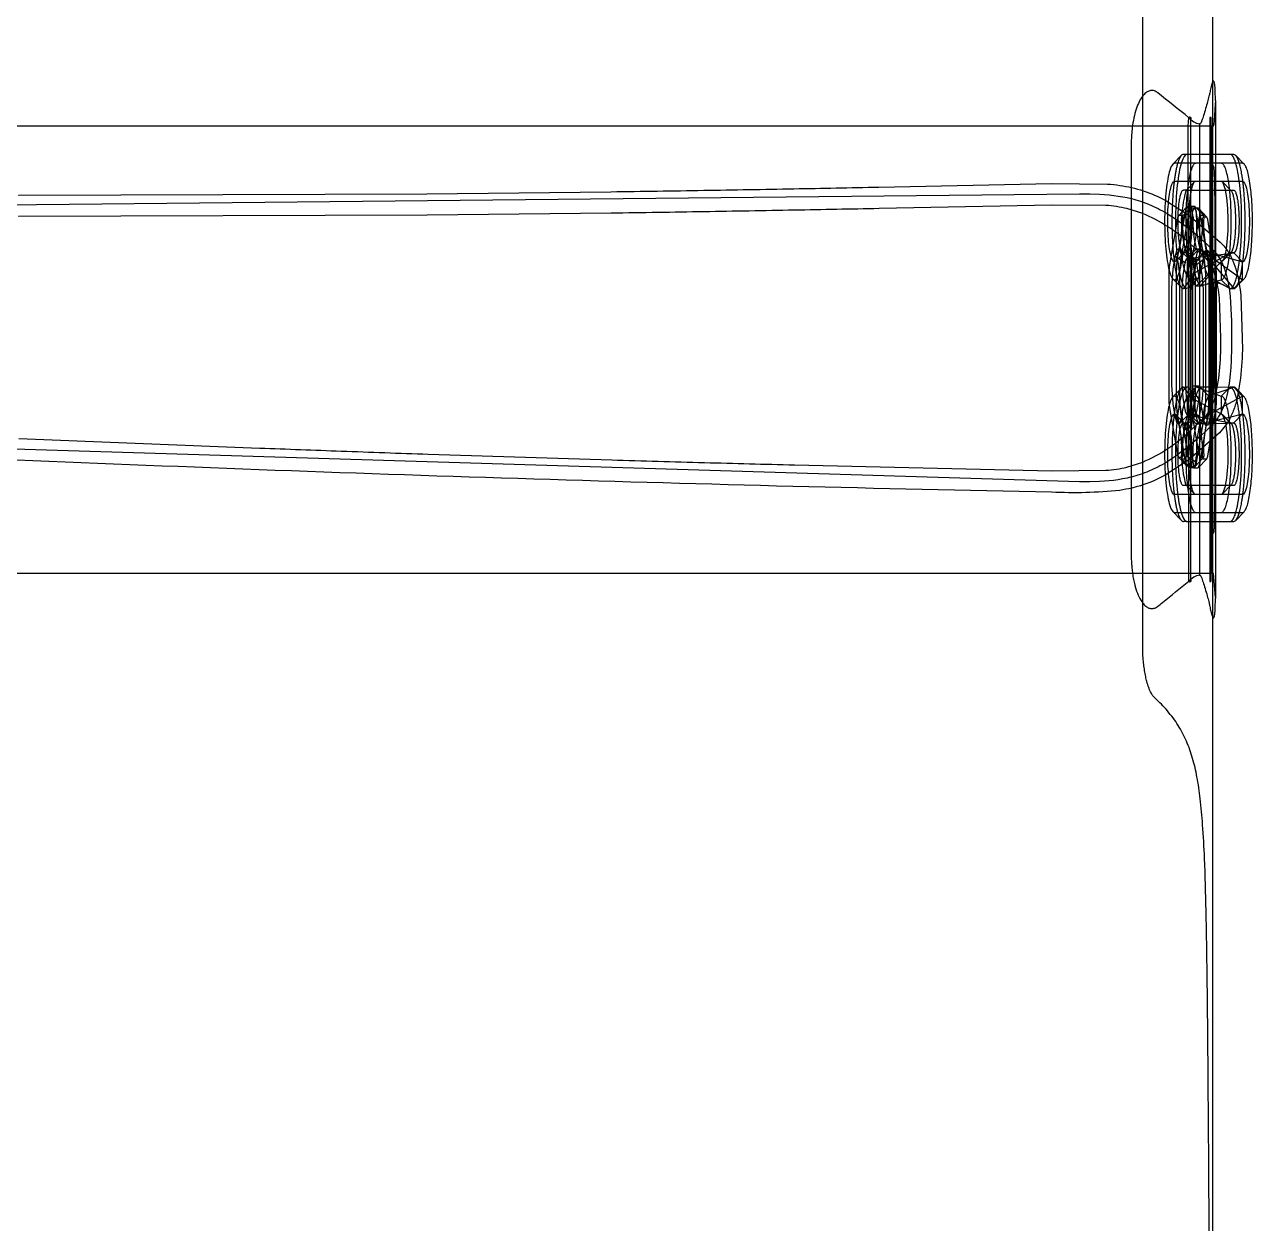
# Model space of a CAD drawing. Header units: millimetres. Extents: x 0 to 1863, y -681 to 0.
# Drawn here: x 1794.3 to 1862.9, y -133.9 to -66.9 of the extents above; entities that cross this region are included whole.
import ezdxf

# ---------------------------------------------------------------- set-up
doc = ezdxf.new("R2010")
doc.units = ezdxf.units.MM
doc.header["$MEASUREMENT"] = 0
doc.layers.add('Make2D$hidden$lines', color=7, linetype='Continuous', true_color=0xffffff)
doc.layers.add('Make2D$visible$lines', color=178, linetype='Continuous', true_color=0x000000)

msp = doc.modelspace()

# ---------------------------------------------------------------- linework, layer by layer
at = {"layer": 'Make2D$hidden$lines'}
for p, q in [((1860.684, -70.14), (1860.684, -76.174)), ((1856.209, -72.573), (1860.603, -72.573)), ((1859.315, -72.573), (1859.36, -72.132)), ((1859.36, -98.013), (1859.315, -72.573)), ((1859.457, -72.21), (1859.457, -97.935)), ((1860.603, -72.573), (1860.603, -97.573)), ((1858.558, -74.674), (1858.472, -74.713)), ((1859.741, -74.674), (1858.558, -74.674)), ((1859.958, -74.174), (1859.958, -76.174)), ((1860.84, -74.174), (1860.84, -76.174)), ((1861.971, -74.23), (1861.86, -74.174)), ((1856.139, -76.027), (1856.139, -77.263)), ((1858.558, -75.674), (1859.741, -75.674)), ((1859.197, -76.2), (1859.669, -75.713)), ((1861.17, -75.674), (1861.237, -75.707)), ((1861.237, -75.707), (1861.706, -76.191)), ((1861.242, -75.713), (1861.412, -76.174)), ((1858.042, -76.735), (1859.361, -77.574)), ((1859.248, -76.174), (1859.051, -76.174)), ((1859.248, -76.174), (1859.499, -76.174)), ((1859.156, -77.385), (1858.691, -80.105)), ((1858.769, -77.599), (1859.244, -77.11)), ((1859.353, -77.385), (1858.889, -80.105)), ((1858.948, -77.674), (1859.375, -77.234)), ((1859.474, -77.092), (1859.277, -77.092)), ((1859.694, -77.092), (1859.474, -77.092)), ((1859.59, -77.689), (1859.501, -77.092)), ((1859.71, -77.1), (1860.187, -77.591)), ((1859.783, -77.465), (1859.713, -77.103)), ((1860.247, -80.187), (1859.783, -77.466)), ((1859.98, -77.466), (1859.892, -77.192)), ((1859.958, -77.26), (1859.958, -91.587)), ((1860.444, -80.187), (1859.98, -77.466)), ((1858.724, -77.738), (1858.259, -80.459)), ((1858.769, -77.599), (1858.724, -77.738)), ((1859.004, -77.592), (1858.784, -77.592)), ((1858.948, -77.675), (1858.941, -77.728)), ((1859.169, -77.674), (1858.95, -77.674)), ((1859.012, -77.646), (1859.004, -77.592)), ((1859.23, -77.82), (1859.169, -77.674)), ((1859.694, -80.541), (1859.23, -77.82)), ((1859.906, -77.738), (1859.442, -80.459)), ((1859.545, -77.713), (1859.546, -77.771)), ((1859.966, -77.592), (1859.906, -77.738)), ((1860.186, -77.592), (1859.966, -77.592)), ((1860.122, -78.179), (1859.985, -79.661)), ((1860.195, -77.646), (1860.186, -77.592)), ((1860.877, -80.541), (1860.535, -78.538)), ((1860.566, -78.566), (1860.566, -90.205)), ((1860.684, -78.673), (1860.684, -90.095)), ((1860.823, -89.962), (1860.823, -78.802)), ((1860.84, -78.817), (1860.84, -89.946)), ((1858.824, -79.463), (1859.297, -79.95)), ((1858.829, -79.468), (1858.975, -79.962)), ((1859.217, -79.545), (1859.694, -80.036)), ((1859.441, -79.956), (1859.919, -79.463)), ((1859.77, -79.451), (1859.968, -79.451)), ((1859.77, -79.451), (1861.762, -80.008)), ((1859.834, -80.037), (1860.306, -79.55)), ((1859.968, -79.451), (1862.086, -80.981)), ((1858.48, -80.58), (1858.599, -79.88)), ((1859.152, -80.234), (1858.599, -79.88)), ((1859.1, -79.65), (1858.625, -80.139)), ((1858.691, -80.105), (1858.641, -80.812)), ((1858.889, -80.105), (1858.839, -80.812)), ((1859.033, -80.934), (1859.152, -80.234)), ((1859.24, -79.674), (1859.051, -79.674)), ((1859.672, -80.138), (1859.197, -79.648)), ((1859.23, -80.934), (1859.35, -80.234)), ((1859.273, -79.941), (1859.468, -79.941)), ((1859.278, -81.018), (1861.61, -79.704)), ((1859.278, -79.984), (1860.456, -79.842)), ((1859.278, -81.018), (1859.278, -79.984)), ((1859.35, -80.234), (1859.441, -79.955)), ((1859.354, -79.962), (1859.473, -80.662)), ((1859.442, -79.954), (1859.483, -79.943)), ((1859.662, -80.58), (1859.782, -79.88)), ((1859.666, -80.023), (1859.856, -80.023)), ((1859.733, -80.37), (1859.834, -80.037)), ((1859.77, -81.528), (1861.17, -80.174)), ((1859.788, -80.328), (1860.161, -80.044)), ((1860.297, -80.894), (1860.247, -80.187)), ((1860.494, -80.894), (1860.444, -80.187)), ((1860.46, -79.984), (1861.86, -81.674)), ((1860.46, -79.984), (1860.46, -81.018)), ((1860.519, -79.835), (1861.603, -79.704)), ((1860.536, -79.962), (1860.608, -80.383)), ((1861.663, -79.674), (1861.17, -80.174)), ((1861.237, -80.14), (1861.17, -80.174)), ((1861.17, -80.174), (1861.17, -81.173)), ((1861.705, -79.658), (1861.237, -80.14)), ((1858.234, -80.812), (1858.234, -87.871)), ((1858.405, -81.641), (1858.48, -80.58)), ((1858.641, -80.812), (1858.641, -87.871)), ((1858.839, -80.812), (1858.839, -87.871)), ((1859.417, -80.812), (1859.417, -87.871)), ((1859.473, -80.662), (1859.543, -81.426)), ((1859.587, -81.641), (1859.662, -80.58)), ((1859.719, -87.953), (1859.719, -80.894)), ((1859.733, -80.37), (1859.788, -80.328)), ((1859.786, -80.316), (1859.906, -81.016)), ((1859.983, -80.316), (1860.041, -80.655)), ((1860.297, -87.953), (1860.297, -80.894)), ((1860.494, -87.953), (1860.494, -80.894)), ((1860.902, -81.186), (1860.902, -80.894)), ((1858.983, -81.641), (1859.033, -80.934)), ((1859.18, -81.641), (1859.23, -80.934)), ((1859.77, -81.528), (1859.278, -81.018)), ((1859.968, -81.528), (1859.77, -81.528)), ((1859.906, -81.016), (1859.907, -81.024)), ((1860.46, -81.018), (1859.968, -81.528)), ((1859.968, -81.528), (1861.17, -81.173)), ((1860.46, -81.018), (1860.902, -81.259)), ((1860.921, -81.269), (1861.663, -81.674)), ((1861.17, -81.173), (1861.663, -81.674)), ((1861.86, -81.674), (1862.163, -81.366)), ((1862.17, -81.412), (1861.971, -81.617)), ((1858.405, -87.042), (1858.405, -81.641)), ((1858.983, -87.042), (1858.983, -81.641)), ((1859.18, -87.042), (1859.18, -81.641)), ((1859.587, -87.042), (1859.587, -81.641)), ((1861.663, -81.674), (1861.86, -81.674)), ((1858.48, -88.103), (1858.405, -87.042)), ((1859.033, -87.75), (1858.983, -87.042)), ((1859.23, -87.75), (1859.18, -87.042)), ((1859.662, -88.103), (1859.587, -87.042)), ((1859.152, -88.45), (1859.033, -87.75)), ((1859.182, -87.194), (1859.15, -87.218)), ((1859.35, -88.45), (1859.23, -87.75)), ((1859.278, -87.665), (1859.77, -87.155)), ((1859.278, -87.665), (1861.17, -88.674)), ((1859.278, -88.699), (1859.278, -87.665)), ((1859.543, -87.421), (1859.473, -88.185)), ((1859.77, -87.155), (1859.968, -87.155)), ((1859.77, -87.155), (1861.17, -87.674)), ((1859.968, -87.155), (1860.46, -87.665)), ((1859.968, -87.155), (1860.902, -87.165)), ((1860.46, -87.665), (1861.86, -87.174)), ((1860.46, -87.665), (1860.46, -88.699)), ((1860.902, -87.953), (1860.902, -87.462)), ((1860.962, -87.166), (1861.656, -87.173)), ((1861.663, -87.174), (1861.17, -87.674)), ((1861.17, -87.674), (1861.17, -88.674)), ((1861.656, -87.173), (1861.67, -87.174)), ((1861.674, -87.174), (1861.67, -87.174)), ((1861.86, -87.174), (1861.674, -87.174)), ((1862.13, -87.448), (1861.86, -87.174)), ((1861.971, -87.23), (1862.139, -87.403)), ((1858.259, -88.224), (1858.724, -90.945)), ((1858.599, -88.803), (1858.48, -88.103)), ((1858.641, -87.871), (1858.691, -88.578)), ((1858.839, -87.871), (1858.889, -88.578)), ((1859.23, -91.027), (1859.694, -88.306)), ((1859.441, -88.728), (1859.35, -88.45)), ((1859.473, -88.185), (1859.354, -88.885)), ((1859.442, -88.224), (1859.906, -90.945)), ((1859.782, -88.803), (1859.662, -88.103)), ((1859.906, -87.831), (1859.786, -88.532)), ((1859.907, -87.823), (1859.906, -87.831)), ((1860.041, -88.192), (1859.983, -88.532)), ((1860.247, -88.66), (1860.297, -87.953)), ((1860.444, -88.66), (1860.494, -87.953)), ((1860.46, -88.699), (1862.045, -87.84)), ((1860.647, -88.239), (1860.536, -88.885)), ((1860.55, -90.22), (1860.877, -88.306)), ((1858.625, -88.708), (1859.1, -89.197)), ((1858.691, -88.578), (1859.156, -91.299)), ((1859.297, -88.733), (1858.824, -89.221)), ((1858.975, -88.721), (1858.829, -89.215)), ((1858.889, -88.578), (1859.353, -91.299)), ((1859.197, -89.199), (1859.672, -88.709)), ((1859.694, -88.811), (1859.217, -89.302)), ((1859.468, -88.743), (1859.273, -88.743)), ((1859.278, -88.699), (1861.663, -89.174)), ((1859.919, -89.22), (1859.441, -88.728)), ((1859.856, -88.824), (1859.666, -88.824)), ((1859.833, -88.81), (1859.733, -88.477)), ((1859.783, -91.381), (1860.247, -88.66)), ((1860.306, -89.297), (1859.834, -88.81)), ((1859.968, -89.232), (1861.696, -88.827)), ((1859.97, -89.118), (1860.121, -90.607)), ((1859.98, -91.381), (1860.444, -88.66)), ((1861.17, -88.674), (1861.237, -88.707)), ((1861.17, -88.674), (1861.663, -89.174)), ((1861.237, -88.707), (1861.705, -89.189)), ((1861.239, -88.709), (1861.433, -89.282)), ((1859.051, -89.174), (1859.24, -89.174)), ((1859.77, -89.232), (1859.794, -89.231)), ((1859.968, -89.232), (1859.77, -89.232)), ((1859.852, -89.23), (1861.498, -89.184)), ((1861.663, -89.174), (1861.792, -89.174)), ((1861.839, -89.174), (1861.86, -89.174)), ((1858.724, -90.945), (1858.769, -91.084)), ((1859.244, -91.573), (1858.769, -91.084)), ((1858.776, -91.089), (1858.784, -91.092)), ((1858.784, -91.092), (1859.277, -91.592)), ((1858.784, -91.092), (1859.004, -91.092)), ((1858.941, -91.119), (1858.948, -91.173)), ((1859.375, -91.613), (1858.948, -91.173)), ((1858.95, -91.174), (1859.169, -91.174)), ((1859.004, -91.092), (1859.012, -91.037)), ((1859.169, -91.174), (1859.23, -91.027)), ((1859.783, -91.381), (1859.23, -91.027)), ((1859.501, -91.591), (1859.59, -90.994)), ((1859.546, -91.076), (1859.546, -91.086)), ((1860.187, -91.092), (1859.71, -91.584)), ((1859.713, -91.58), (1859.787, -90.994)), ((1859.906, -90.945), (1859.966, -91.092)), ((1859.966, -91.092), (1860.186, -91.092)), ((1860.186, -91.092), (1860.195, -91.037)), ((1856.139, -91.578), (1856.139, -92.816)), ((1859.36, -91.23), (1858.041, -92.093)), ((1859.474, -91.592), (1859.277, -91.592)), ((1859.474, -91.592), (1859.694, -91.592)), ((1859.892, -91.655), (1859.98, -91.381)), ((1859.741, -93.174), (1858.558, -93.174)), ((1859.248, -92.674), (1859.051, -92.674)), ((1859.669, -93.134), (1859.197, -92.647)), ((1859.499, -92.674), (1859.248, -92.674)), ((1859.958, -92.674), (1859.958, -94.674)), ((1860.568, -92.674), (1860.639, -94.674)), ((1860.684, -92.674), (1860.684, -94.674)), ((1860.798, -94.674), (1860.823, -92.674)), ((1860.84, -92.674), (1860.84, -94.674)), ((1861.237, -93.14), (1861.17, -93.174)), ((1861.706, -92.656), (1861.237, -93.14)), ((1861.412, -92.674), (1861.242, -93.134)), ((1858.472, -94.134), (1858.558, -94.174)), ((1858.558, -94.174), (1859.741, -94.174)), ((1861.86, -94.674), (1861.971, -94.617)), ((1860.684, -95.135), (1860.684, -100.005)), ((1860.603, -97.573), (1856.209, -97.573))]:
    msp.add_line(p, q, dxfattribs=at)
msp.add_lwpolyline([(1861.674, -81.673, 0.149713), (1861.753, -81.637), (1861.757, -81.633), (1861.762, -81.628), (1861.767, -81.624), (1861.772, -81.619), (1861.776, -81.614), (1861.781, -81.609), (1861.786, -81.604), (1861.791, -81.598), (1861.796, -81.592), (1861.8, -81.586), (1861.81, -81.574), (1861.819, -81.56), (1861.829, -81.546), (1861.838, -81.53), (1861.848, -81.514), (1861.857, -81.497), (1861.867, -81.478), (1861.876, -81.459), (1861.886, -81.44), (1861.904, -81.397), (1861.923, -81.351), (1861.941, -81.301), (1861.959, -81.248), (1861.977, -81.191), (1861.995, -81.131), (1862.012, -81.067), (1862.046, -80.93), (1862.078, -80.781), (1862.108, -80.621), (1862.136, -80.45), (1862.162, -80.27), (1862.208, -79.889), (1862.245, -79.487), (1862.273, -79.062), (1862.292, -78.609), (1862.302, -78.139), (1862.302, -77.661), (1862.291, -77.187), (1862.27, -76.729), (1862.24, -76.297), (1862.202, -75.899), (1862.156, -75.531), (1862.13, -75.357), (1862.101, -75.191), (1862.071, -75.034), (1862.039, -74.888), (1862.005, -74.754), (1861.988, -74.692), (1861.97, -74.633), (1861.952, -74.577), (1861.934, -74.525), (1861.915, -74.476), (1861.896, -74.431), (1861.887, -74.41), (1861.877, -74.389), (1861.867, -74.37), (1861.858, -74.351), (1861.848, -74.334), (1861.838, -74.317), (1861.829, -74.301), (1861.819, -74.287), (1861.809, -74.273), (1861.804, -74.266), (1861.799, -74.26), (1861.795, -74.254), (1861.79, -74.248), (1861.785, -74.242), (1861.78, -74.237), (1861.775, -74.231), (1861.77, -74.226), (1861.765, -74.222), (1861.76, -74.217), (1861.755, -74.213), (1861.75, -74.209), (1861.746, -74.205), (1861.741, -74.201), (1861.736, -74.198), (1861.731, -74.195), (1861.726, -74.192), (1861.721, -74.189), (1861.719, -74.188), (1861.716, -74.187), (1861.714, -74.185), (1861.711, -74.184), (1861.709, -74.183), (1861.707, -74.182), (1861.704, -74.181), (1861.702, -74.18), (1861.699, -74.18), (1861.697, -74.179), (1861.694, -74.178), (1861.692, -74.177), (1861.69, -74.177), (1861.687, -74.176), (1861.685, -74.176), (1861.682, -74.175), (1861.68, -74.175), (1861.677, -74.175), (1861.675, -74.174), (1861.673, -74.174), (1861.67, -74.174), (1861.668, -74.174), (1861.665, -74.174), (1861.663, -74.174)], format="xyb", dxfattribs=at)
for points in [[(1787.698, -77.045), (1853.247, -76.381), (1853.822, -76.384), (1854.372, -76.402), (1854.638, -76.418), (1854.9, -76.44), (1855.157, -76.467), (1855.411, -76.501), (1855.662, -76.542), (1855.91, -76.591), (1856.157, -76.648), (1856.28, -76.68), (1856.402, -76.714), (1856.525, -76.751), (1856.647, -76.79), (1856.769, -76.831), (1856.892, -76.875), (1857.015, -76.922), (1857.137, -76.972), (1857.261, -77.024), (1857.384, -77.08), (1857.508, -77.138), (1857.633, -77.199), (1857.759, -77.264), (1857.885, -77.332), (1858.139, -77.478), (1858.398, -77.637), (1858.661, -77.812), (1858.93, -78.001), (1859.204, -78.207), (1859.485, -78.43), (1859.774, -78.67), (1860.071, -78.928), (1860.376, -79.206), (1860.692, -79.503), (1860.736, -79.547), (1860.779, -79.592), (1860.821, -79.638), (1860.862, -79.686), (1860.901, -79.735), (1860.939, -79.786), (1860.976, -79.837), (1861.012, -79.89), (1861.047, -79.944), (1861.081, -79.999), (1861.113, -80.056), (1861.145, -80.113), (1861.175, -80.172), (1861.204, -80.232), (1861.233, -80.293), (1861.26, -80.355), (1861.286, -80.418), (1861.312, -80.482), (1861.336, -80.547), (1861.359, -80.614), (1861.404, -80.749), (1861.444, -80.889), (1861.481, -81.032), (1861.515, -81.178), (1861.546, -81.328), (1861.574, -81.481), (1861.599, -81.637), (1861.621, -81.795), (1861.658, -82.12), (1861.686, -82.454), (1861.707, -82.795), (1861.73, -83.491), (1861.733, -84.956), (1861.712, -85.711), (1861.692, -86.082), (1861.663, -86.445), (1861.625, -86.799), (1861.602, -86.972), (1861.575, -87.142), (1861.546, -87.309), (1861.514, -87.473), (1861.478, -87.633), (1861.439, -87.789), (1861.396, -87.941), (1861.349, -88.089), (1861.298, -88.233), (1861.271, -88.303), (1861.243, -88.372), (1861.214, -88.44), (1861.184, -88.507), (1861.153, -88.572), (1861.12, -88.637), (1861.087, -88.7), (1861.052, -88.761), (1861.016, -88.822), (1860.979, -88.881), (1860.941, -88.939), (1860.901, -88.995), (1860.861, -89.05), (1860.819, -89.104), (1860.775, -89.156), (1860.731, -89.207), (1860.685, -89.257), (1860.638, -89.305), (1860.326, -89.607), (1860.025, -89.888), (1859.732, -90.15), (1859.447, -90.394), (1859.169, -90.619), (1858.898, -90.827), (1858.633, -91.02), (1858.372, -91.196), (1858.117, -91.358), (1857.99, -91.433), (1857.864, -91.505), (1857.74, -91.574), (1857.615, -91.639), (1857.492, -91.701), (1857.369, -91.76), (1857.246, -91.816), (1857.124, -91.869), (1857.002, -91.919), (1856.88, -91.967), (1856.759, -92.011), (1856.637, -92.053), (1856.515, -92.093), (1856.394, -92.129), (1856.272, -92.164), (1856.15, -92.196), (1856.027, -92.226), (1855.904, -92.254), (1855.657, -92.303), (1855.407, -92.345), (1855.154, -92.379), (1854.898, -92.407), (1854.637, -92.428), (1854.371, -92.444), (1853.822, -92.463), (1853.246, -92.466), (1790.669, -90.539)], [(1861.663, -94.674), (1861.665, -94.674), (1861.668, -94.673), (1861.67, -94.673), (1861.673, -94.673), (1861.675, -94.673), (1861.677, -94.673), (1861.68, -94.672), (1861.682, -94.672), (1861.685, -94.671), (1861.687, -94.671), (1861.69, -94.67), (1861.692, -94.67), (1861.694, -94.669), (1861.697, -94.668), (1861.699, -94.668), (1861.702, -94.667), (1861.704, -94.666), (1861.707, -94.665), (1861.709, -94.664), (1861.711, -94.663), (1861.714, -94.662), (1861.716, -94.661), (1861.719, -94.659), (1861.721, -94.658), (1861.726, -94.655), (1861.731, -94.652), (1861.736, -94.649), (1861.741, -94.646), (1861.746, -94.642), (1861.75, -94.638), (1861.755, -94.634), (1861.76, -94.63), (1861.765, -94.626), (1861.77, -94.621), (1861.775, -94.616), (1861.78, -94.611), (1861.785, -94.605), (1861.79, -94.599), (1861.795, -94.594), (1861.799, -94.587), (1861.804, -94.581), (1861.809, -94.574), (1861.819, -94.561), (1861.829, -94.546), (1861.838, -94.53), (1861.848, -94.513), (1861.858, -94.496), (1861.867, -94.477), (1861.877, -94.458), (1861.887, -94.437), (1861.896, -94.416), (1861.915, -94.371), (1861.934, -94.322), (1861.952, -94.27), (1861.97, -94.214), (1861.988, -94.155), (1862.005, -94.093), (1862.039, -93.959), (1862.071, -93.813), (1862.101, -93.656), (1862.13, -93.491), (1862.156, -93.316), (1862.202, -92.948), (1862.24, -92.551), (1862.27, -92.118), (1862.291, -91.66), (1862.302, -91.187), (1862.302, -90.709), (1862.292, -90.238), (1862.273, -89.785), (1862.245, -89.36), (1862.208, -88.958), (1862.162, -88.577), (1862.136, -88.397), (1862.108, -88.227), (1862.078, -88.066), (1862.046, -87.917), (1862.012, -87.78), (1861.995, -87.717), (1861.977, -87.656), (1861.959, -87.6), (1861.941, -87.546), (1861.923, -87.496), (1861.904, -87.45), (1861.886, -87.408), (1861.876, -87.388), (1861.867, -87.369), (1861.857, -87.351), (1861.848, -87.333), (1861.838, -87.317), (1861.829, -87.302), (1861.819, -87.287), (1861.81, -87.273), (1861.8, -87.261), (1861.796, -87.255), (1861.791, -87.249), (1861.786, -87.243), (1861.781, -87.238), (1861.776, -87.233), (1861.772, -87.228), (1861.767, -87.223), (1861.762, -87.219), (1861.757, -87.215), (1861.753, -87.21), (1861.674, -87.174)], [(1860.84, -98.905), (1860.737, -97.573), (1860.603, -97.573)]]:
    msp.add_lwpolyline(points, dxfattribs=at)
for centre, radius, start, end in [((1865.08, -77.923), 6.131, 163.67109, 196.33221), ((1859.251, -76.24), 0.0664, 92.37008, 133.4472), ((1853.12, -86.132), 9.399, 47.91927, 67.0894), ((1859.513, -77.36), 0.357, 131.29345, 183.90649), ((1862.123, -77.717), 2.775, 173.21603, 181.11326), ((1859.71, -77.36), 0.357, 131.29345, 183.90649), ((1859.426, -77.442), 0.357, 356.09364, 48.70701), ((1859.692, -77.114), 0.0229, 40.26662, 86.36105), ((1856.663, -77.641), 3.124, 359.1192, 3.21001), ((1859.856, -77.215), 0.0418, 39.99755, 86.29583), ((1853.327, -78.229), 5.637, 340.28618, 5.10028), ((1858.784, -77.607), 0.0159, 89.61424, 121.40492), ((1865.616, -78.081), 6.618, 176.23459, 196.71758), ((1856.205, -78.259), 3.181, 333.60671, 8.8238), ((1851.519, -77.967), 8.029, 351.26217, 1.39388), ((1865.418, -77.983), 5.835, 177.11799, 194.57405), ((1865.615, -77.983), 5.835, 177.11799, 194.57405), ((1866.798, -78.081), 6.618, 176.23459, 196.71758), ((1830.333, -52.737), 39.752, 316.73055, 317.77672), ((1859.599, -80.561), 1.115, 55.98046, 74.06522), ((1889.405, -52.737), 39.752, 222.22328, 223.26945), ((1859.925, -79.356), 1.529, 329.24659, 355.81357), ((1861.617, -79.775), 2.649, 184.05087, 207.99225), ((1859.51, -80.21), 0.358, 131.34372, 183.85909), ((1858.912, -80.267), 0.491, 357.51741, 41.5372), ((1859.025, -80.289), 0.575, 0.0504, 36.78397), ((1859.969, -80.333), 0.434, 134.30267, 184.85798), ((1859.412, -80.296), 0.374, 357.08347, 46.98762), ((1859.75, -80.256), 0.241, 345.68602, 68.27214), ((1862.799, -79.775), 2.649, 184.05087, 207.99225), ((1857.164, -82.891), 4.393, 39.81031, 42.1925), ((1860.757, -82.351), 2.526, 75.50801, 96.8453), ((1861.924, -80.663), 0.99, 97.05314, 119.80297), ((1860.466, -80.793), 2.232, 171.40058, 180.50928), ((1857.831, -80.484), 1.709, 315.92577, 3.82905), ((1856.977, -80.222), 2.76, 329.66616, 356.92819), ((1866.423, -79.29), 7.091, 188.09666, 193.0035), ((1861.648, -80.793), 2.232, 171.40058, 180.50928), ((1861.072, -80.636), 1.578, 189.1956, 214.41743), ((1862.429, -80.123), 2.834, 183.33777, 209.71757), ((1857.487, -80.874), 2.232, 359.49072, 8.59942), ((1858.67, -80.874), 2.232, 359.49072, 8.59942), ((1860.747, -82.548), 1.199, 82.61316, 106.76396), ((1860.699, -82.755), 1.411, 60.81098, 80.09668), ((1859.292, -81.475), 0.21, 227.17521, 237.74933), ((1861.617, -88.908), 2.649, 152.00775, 175.94913), ((1857.831, -88.363), 1.709, 356.17095, 44.07423), ((1856.758, -88.677), 2.982, 3.85124, 28.62247), ((1862.232, -88.56), 2.834, 150.28243, 176.66223), ((1862.429, -88.56), 2.834, 150.28243, 176.66223), ((1862.799, -88.908), 2.649, 152.00775, 175.94913), ((1860.466, -87.891), 2.232, 179.49072, 188.59942), ((1859.51, -88.474), 0.358, 176.14091, 228.65628), ((1858.912, -88.416), 0.491, 318.4628, 2.48259), ((1861.648, -87.891), 2.232, 179.49072, 188.59942), ((1859.291, -88.458), 0.316, 299.61109, 11.61102), ((1857.487, -87.973), 2.232, 351.40058, 0.50928), ((1858.67, -87.973), 2.232, 351.40058, 0.50928), ((1853.327, -90.618), 5.637, 354.89972, 19.71382), ((1865.616, -90.603), 6.618, 163.28242, 183.76541), ((1830.333, -115.946), 39.752, 42.22328, 43.26945), ((1859.969, -88.514), 0.434, 175.14202, 225.69733), ((1859.412, -88.551), 0.374, 313.01238, 2.91653), ((1859.75, -88.591), 0.241, 291.72787, 14.31398), ((1889.405, -115.946), 39.752, 136.73055, 137.77672), ((1866.798, -90.603), 6.618, 163.28242, 183.76541), ((1861.853, -87.243), 1.93, 258.36125, 269.5675), ((1853.068, -82.84), 9.295, 293.53624, 313.17782), ((1865.08, -90.924), 6.131, 163.66779, 196.32891), ((1856.205, -90.588), 3.181, 351.1762, 26.39329), ((1851.79, -90.871), 7.758, 358.48566, 9.39737), ((1865.418, -90.7), 5.835, 165.42595, 182.88201), ((1865.615, -90.7), 5.835, 165.42595, 182.88201), ((1859.723, -87.15), 2.083, 271.9617, 282.03704), ((1861.663, -89.229), 0.0552, 65.69182, 89.59704), ((1862.113, -91.13), 2.765, 178.87464, 186.79674), ((1859.513, -91.323), 0.357, 176.09351, 228.70655), ((1859.708, -91.324), 0.355, 176.12425, 228.81371), ((1859.426, -91.405), 0.357, 311.29345, 3.90649), ((1859.692, -91.569), 0.0229, 273.63895, 319.73338), ((1859.856, -91.632), 0.0418, 273.70417, 320.00245), ((1859.251, -92.607), 0.0664, 226.5528, 267.62992)]:
    msp.add_arc(centre, radius, start, end, dxfattribs=at)
for points, knots in [([(1859.36, -72.132), (1858.779, -71.666), (1858.192, -71.194), (1857.591, -70.711), (1857.562, -70.693), (1857.527, -70.671), (1857.491, -70.652), (1857.418, -70.621), (1857.324, -70.601), (1857.213, -70.608), (1857.085, -70.643), (1856.93, -70.74), (1856.829, -70.851), (1856.779, -70.914)], [0, 0, 0, 0, 2.233162, 2.260789, 2.312986, 2.335232, 2.385383, 2.433852, 2.575744, 2.668719, 2.764238, 2.971328, 3.211557, 3.211557, 3.211557, 3.211557]), ([(1860.603, -72.573), (1860.64, -72.573), (1860.685, -72.572), (1860.732, -72.573), (1860.742, -72.571), (1860.745, -72.566), (1860.748, -72.562), (1860.752, -72.552), (1860.757, -72.535), (1860.765, -72.495), (1860.776, -72.403), (1860.795, -72.206), (1860.825, -71.824), (1860.837, -71.501), (1860.839, -71.292)], [0, 0, 0, 0, 0.111616, 0.13625, 0.138671, 0.144645, 0.149681, 0.15746, 0.175852, 0.202998, 0.278053, 0.454664, 0.797222, 1.425198, 1.425198, 1.425198, 1.425198]), ([(1860.589, -72.573), (1860.589, -72.454), (1860.587, -72.3), (1860.578, -72.137), (1860.572, -72.089), (1860.568, -72.076), (1860.565, -72.072), (1860.561, -72.077), (1860.558, -72.091), (1860.551, -72.14), (1860.541, -72.3), (1860.538, -72.454), (1860.538, -72.575), (1860.538, -73.162), (1860.538, -81.494), (1860.538, -89.882), (1860.539, -97.747), (1860.545, -97.901), (1860.551, -98.006), (1860.558, -98.056), (1860.562, -98.069), (1860.565, -98.074), (1860.569, -98.069), (1860.571, -98.056), (1860.578, -98.01), (1860.587, -97.85), (1860.589, -97.694), (1860.589, -97.571), (1860.589, -89.234), (1860.589, -80.902), (1860.589, -72.573)], [0, 0, 0, 0, 0.35515, 0.461932, 0.490931, 0.498744, 0.502415, 0.506246, 0.514499, 0.545806, 0.654976, 0.994812, 1.009586, 1.016974, 2.755485, 26.004944, 26.180976, 26.352447, 26.466987, 26.496033, 26.503871, 26.507558, 26.511372, 26.519601, 26.546846, 26.65224, 26.999757, 27.014531, 27.021918, 52.009889, 52.009889, 52.009889, 52.009889]), ([(1861.17, -81.173), (1861.19, -81.174), (1861.23, -81.16), (1861.284, -81.11), (1861.336, -81.031), (1861.411, -80.868), (1861.493, -80.592), (1861.606, -80.017), (1861.7, -79.121), (1861.739, -77.939), (1861.701, -76.754), (1861.609, -75.854), (1861.498, -75.273), (1861.416, -74.992), (1861.341, -74.825), (1861.288, -74.743), (1861.233, -74.688), (1861.19, -74.673), (1861.17, -74.674)], [0, 0, 0, 0, 0.057242, 0.12394, 0.218634, 0.33934, 0.660323, 1.082874, 2.09515, 3.361233, 4.629504, 5.64795, 6.075167, 6.401623, 6.524586, 6.621493, 6.695207, 6.753607, 6.753607, 6.753607, 6.753607]), ([(1860.814, -76.174), (1860.811, -75.978), (1860.805, -75.64), (1860.791, -75.255), (1860.776, -75.03), (1860.765, -74.924), (1860.754, -74.861), (1860.743, -74.83), (1860.736, -74.822), (1860.728, -74.824), (1860.725, -74.829), (1860.72, -74.837), (1860.708, -74.868), (1860.694, -74.938), (1860.677, -75.055), (1860.651, -75.293), (1860.623, -75.67), (1860.606, -75.995), (1860.599, -76.174)], [0, 0, 0, 0, 0.587238, 1.012222, 1.15771, 1.26388, 1.331427, 1.350278, 1.359934, 1.363806, 1.370346, 1.378783, 1.392359, 1.470657, 1.590147, 1.74932, 2.188048, 2.724579, 2.724579, 2.724579, 2.724579]), ([(1858.625, -80.139), (1858.585, -80.18), (1858.466, -80.194), (1858.283, -79.685), (1858.161, -78.466), (1858.178, -77.057), (1858.328, -75.952), (1858.482, -75.673), (1858.558, -75.674)], [3.337784, 3.337784, 3.337784, 3.337784, 4.049481, 5.399308, 6.749135, 8.098962, 9.448789, 10.798616, 10.798616, 10.798616, 10.798616]), ([(1858.599, -79.88), (1858.649, -79.586), (1858.732, -79.4), (1858.813, -79.451), (1858.824, -79.463)], [0, 0, 0, 0, 1.234037, 1.43523, 1.43523, 1.43523, 1.43523]), ([(1860.194, -79.857), (1860.237, -79.655), (1860.36, -79.382), (1860.487, -79.668), (1860.536, -79.962)], [0.268016, 0.268016, 0.268016, 0.268016, 1.234037, 2.468075, 2.468075, 2.468075, 2.468075]), ([(1858.464, -81.126), (1858.469, -81.132), (1858.566, -81.222), (1858.762, -81.095), (1858.919, -80.455), (1858.979, -80.044)], [9.652172, 9.652172, 9.652172, 9.652172, 9.753774, 11.379403, 13.005032, 13.005032, 13.005032, 13.005032]), ([(1858.979, -88.803), (1858.919, -88.392), (1858.762, -87.752), (1858.566, -87.626), (1858.469, -87.715), (1858.464, -87.721)], [0, 0, 0, 0, 1.625629, 3.251258, 3.35286, 3.35286, 3.35286, 3.35286]), ([(1861.17, -94.174), (1861.19, -94.174), (1861.233, -94.159), (1861.288, -94.105), (1861.341, -94.022), (1861.416, -93.855), (1861.497, -93.574), (1861.61, -92.994), (1861.701, -92.093), (1861.739, -90.909), (1861.7, -89.726), (1861.606, -88.83), (1861.494, -88.255), (1861.411, -87.979), (1861.336, -87.816), (1861.284, -87.737), (1861.23, -87.687), (1861.19, -87.673), (1861.17, -87.674)], [0, 0, 0, 0, 0.0584, 0.132114, 0.22902, 0.351983, 0.67844, 1.105657, 2.124103, 3.392373, 4.658457, 5.670733, 6.093284, 6.414266, 6.534973, 6.629667, 6.696365, 6.753607, 6.753607, 6.753607, 6.753607]), ([(1858.558, -93.174), (1858.482, -93.175), (1858.328, -92.895), (1858.178, -91.79), (1858.161, -90.381), (1858.283, -89.162), (1858.466, -88.653), (1858.585, -88.667), (1858.625, -88.708)], [0, 0, 0, 0, 1.349827, 2.699654, 4.049481, 5.399308, 6.749135, 7.460832, 7.460832, 7.460832, 7.460832]), ([(1858.824, -89.221), (1858.813, -89.232), (1858.732, -89.283), (1858.649, -89.097), (1858.599, -88.803)], [1.032845, 1.032845, 1.032845, 1.032845, 1.234037, 2.468075, 2.468075, 2.468075, 2.468075]), ([(1860.536, -88.885), (1860.487, -89.179), (1860.353, -89.48), (1860.224, -89.162), (1860.179, -88.914)], [0, 0, 0, 0, 1.234037, 2.314835, 2.314835, 2.314835, 2.314835]), ([(1856.779, -99.231), (1856.805, -99.265), (1856.859, -99.327), (1856.945, -99.408), (1857.034, -99.47), (1857.126, -99.514), (1857.219, -99.538), (1857.312, -99.543), (1857.406, -99.528), (1857.505, -99.489), (1857.575, -99.447), (1857.7, -99.347), (1858.286, -98.876), (1858.866, -98.41), (1859.36, -98.013)], [0, 0, 0, 0, 0.127822, 0.24513, 0.353164, 0.453775, 0.548392, 0.640288, 0.732968, 0.829793, 0.958429, 0.97937, 1.309747, 3.211455, 3.211455, 3.211455, 3.211455])]:
    msp.add_open_spline(points, degree=3, knots=knots, dxfattribs=at)
for points, weights, knots in [([(1861.86, -81.674), (1861.905, -81.674), (1861.95, -81.637), (1862.296, -81.35), (1862.442, -79.487), (1862.588, -77.624), (1862.399, -75.899), (1862.249, -74.533), (1861.977, -74.237)], [1, 0.997536962285, 1, 0.877487313569, 1, 0.877487313569, 1, 0.900458442275, 0.962671915853], [2.78299, 2.78299, 2.78299, 3.251258, 3.251258, 6.502516, 6.502516, 9.753774, 9.753774, 12.395421, 12.395421, 12.395421]), ([(1859.051, -79.674), (1858.935, -79.674), (1858.849, -79.214), (1858.698, -78.405), (1858.773, -77.289), (1858.847, -76.174), (1859.051, -76.174)], [0.9173002524, 0.892617275805, 1, 0.825374046606, 1, 0.825374046606, 1], [3.73921, 3.73921, 3.73921, 5.399308, 5.399308, 8.098962, 8.098962, 10.798616, 10.798616, 10.798616]), ([(1859.435, -79.288), (1859.414, -79.392), (1859.38, -79.493), (1859.297, -79.733), (1859.206, -79.656)], [1, 0.998144488817, 1, 0.912687023303, 0.912687023303], [0, 0, 0, 0.213058, 0.213058, 1.562885, 1.562885, 1.562885]), ([(1861.977, -94.611), (1862.249, -94.314), (1862.399, -92.948), (1862.588, -91.223), (1862.442, -89.36), (1862.296, -87.497), (1861.95, -87.21), (1861.905, -87.174), (1861.86, -87.174)], [0.962671915853, 0.900458442275, 1, 0.877487313569, 1, 0.877487313569, 1, 0.997536962286, 1], [0.609611, 0.609611, 0.609611, 3.251258, 3.251258, 6.502516, 6.502516, 9.753774, 9.753774, 10.222042, 10.222042, 10.222042]), ([(1859.051, -92.674), (1858.847, -92.674), (1858.773, -91.558), (1858.698, -90.442), (1858.849, -89.633), (1858.935, -89.174), (1859.051, -89.174)], [1, 0.825374046606, 1, 0.825374046606, 1, 0.892617275806, 0.9173002524], [0, 0, 0, 2.699653, 2.699653, 5.399307, 5.399307, 7.059404, 7.059404, 7.059404]), ([(1859.206, -89.191), (1859.297, -89.115), (1859.38, -89.354), (1859.414, -89.455), (1859.435, -89.56)], [0.912687023303, 0.912687023303, 1, 0.998144488816, 1], [6.749135, 6.749135, 6.749135, 8.098962, 8.098962, 8.31202, 8.31202, 8.31202])]:
    msp.add_rational_spline(points, weights, degree=2, knots=knots, dxfattribs=at)
for points in [[(1858.979, -80.044), (1859.024, -79.73), (1859.162, -79.347), (1859.305, -79.668), (1859.354, -79.962)], [(1859.782, -79.88), (1859.831, -79.586), (1859.974, -79.265), (1860.112, -79.648), (1860.157, -79.962)], [(1859.354, -88.885), (1859.305, -89.179), (1859.162, -89.5), (1859.024, -89.117), (1858.979, -88.803)], [(1860.157, -88.721), (1860.112, -89.036), (1859.974, -89.418), (1859.831, -89.097), (1859.782, -88.803)]]:
    msp.add_open_spline(points, degree=3, dxfattribs=at)
at = {"layer": 'Make2D$visible$lines'}
for p, q in [((1860.684, -54.974), (1860.684, -70.14)), ((1860.84, -71.172), (1860.84, -74.174)), ((1791.734, -72.573), (1856.209, -72.573)), ((1859.958, -72.475), (1859.958, -74.174)), ((1858.462, -74.722), (1858.934, -74.237)), ((1859.248, -74.174), (1859.051, -74.174)), ((1861.86, -74.174), (1859.248, -74.174)), ((1862.353, -74.674), (1859.741, -74.674)), ((1861.971, -74.23), (1862.439, -74.713)), ((1859.741, -75.674), (1862.353, -75.674)), ((1859.499, -76.174), (1861.86, -76.174)), ((1859.958, -76.174), (1859.958, -77.26)), ((1860.599, -76.174), (1860.566, -78.566)), ((1860.684, -76.174), (1860.684, -78.673)), ((1860.84, -76.174), (1860.84, -78.817)), ((1856.139, -77.263), (1856.139, -91.578)), ((1859.442, -77.174), (1859.368, -77.39)), ((1859.375, -77.234), (1859.423, -77.185)), ((1859.634, -77.174), (1859.442, -77.174)), ((1859.859, -77.174), (1859.639, -77.174)), ((1859.888, -77.188), (1860.361, -77.675)), ((1859.361, -77.574), (1861.107, -79.07)), ((1860.132, -77.674), (1860.123, -77.728)), ((1860.352, -77.674), (1860.132, -77.674)), ((1860.412, -77.82), (1860.352, -77.674)), ((1860.535, -78.538), (1860.412, -77.82)), ((1860.823, -78.802), (1860.823, -77.822)), ((1860.276, -79.936), (1859.419, -79.156)), ((1861.603, -79.704), (1861.86, -79.674)), ((1861.61, -79.704), (1861.663, -79.674)), ((1861.86, -79.674), (1861.663, -79.674)), ((1861.762, -80.008), (1862.353, -80.174)), ((1862.353, -80.174), (1861.86, -79.674)), ((1862.353, -81.173), (1862.353, -80.174)), ((1860.041, -80.655), (1860.103, -81.016)), ((1860.608, -80.383), (1860.656, -80.662)), ((1860.656, -80.662), (1860.731, -81.723)), ((1858.94, -81.618), (1858.462, -81.125)), ((1859.836, -81.125), (1859.359, -81.616)), ((1859.907, -81.024), (1859.956, -81.723)), ((1860.103, -81.016), (1860.153, -81.723)), ((1860.902, -87.462), (1860.902, -81.186)), ((1860.902, -81.259), (1860.921, -81.269)), ((1860.942, -81.365), (1860.902, -81.359)), ((1862.086, -80.981), (1862.353, -81.173)), ((1862.163, -81.366), (1862.353, -81.173)), ((1862.448, -81.126), (1862.17, -81.412)), ((1859.238, -81.674), (1859.051, -81.674)), ((1859.18, -81.653), (1859.359, -81.616)), ((1859.549, -81.723), (1859.549, -87.124)), ((1859.956, -81.723), (1859.956, -87.124)), ((1860.153, -81.723), (1860.153, -87.124)), ((1860.731, -81.723), (1860.731, -87.124)), ((1858.462, -87.722), (1858.94, -87.23)), ((1859.051, -87.174), (1859.236, -87.174)), ((1859.359, -87.231), (1859.836, -87.722)), ((1859.549, -87.124), (1859.543, -87.421)), ((1859.956, -87.124), (1859.549, -87.124)), ((1859.956, -87.124), (1859.907, -87.823)), ((1860.153, -87.124), (1860.103, -87.831)), ((1860.731, -87.124), (1860.656, -88.185)), ((1860.902, -87.165), (1860.962, -87.166)), ((1862.045, -87.84), (1862.353, -87.674)), ((1862.353, -87.674), (1862.13, -87.448)), ((1862.139, -87.403), (1862.448, -87.721)), ((1862.353, -88.674), (1862.353, -87.674)), ((1860.103, -87.831), (1860.041, -88.192)), ((1860.656, -88.185), (1860.647, -88.239)), ((1859.428, -89.619), (1860.216, -88.878)), ((1861.696, -88.827), (1862.353, -88.674)), ((1861.86, -89.174), (1862.353, -88.674)), ((1861.059, -89.732), (1859.36, -91.23)), ((1859.435, -89.56), (1859.444, -89.604)), ((1861.498, -89.184), (1861.86, -89.174)), ((1860.412, -91.027), (1860.55, -90.22)), ((1860.566, -90.205), (1860.568, -92.674)), ((1860.684, -90.095), (1860.684, -92.674)), ((1860.823, -92.674), (1860.823, -89.962)), ((1860.84, -89.946), (1860.84, -92.674)), ((1859.546, -91.086), (1859.639, -91.674)), ((1860.361, -91.172), (1859.888, -91.659)), ((1860.123, -91.119), (1860.132, -91.174)), ((1860.132, -91.174), (1860.352, -91.174)), ((1860.352, -91.174), (1860.412, -91.027)), ((1859.368, -91.457), (1859.442, -91.674)), ((1859.423, -91.662), (1859.375, -91.613)), ((1859.634, -91.674), (1859.442, -91.674)), ((1859.639, -91.674), (1859.859, -91.674)), ((1859.958, -91.587), (1859.958, -92.674)), ((1861.86, -92.674), (1859.499, -92.674)), ((1862.353, -93.174), (1859.741, -93.174)), ((1858.934, -94.611), (1858.462, -94.125)), ((1859.741, -94.174), (1862.353, -94.174)), ((1862.439, -94.134), (1861.971, -94.617)), ((1859.248, -94.674), (1859.051, -94.674)), ((1859.248, -94.674), (1861.86, -94.674)), ((1859.958, -94.674), (1859.958, -97.67)), ((1860.684, -94.674), (1860.684, -95.135)), ((1860.84, -94.674), (1860.84, -98.973)), ((1856.209, -97.573), (1790.496, -97.573)), ((1860.684, -100.005), (1860.684, -191.723))]:
    msp.add_line(p, q, dxfattribs=at)
for points in [[(1793.979, -76.445), (1794.005, -76.445), (1816.798, -76.376), (1827.077, -76.262, 0.000323), (1829.679, -76.224, 0.000281), (1832.26, -76.182, 0.00046), (1837.292, -76.094, 0.000333), (1842.031, -76.004), (1851.686, -75.806), (1854.818, -75.83, -0.016581), (1855.499, -75.907, -0.087146), (1858.042, -76.735)], [(1856.779, -77.474), (1855.898, -77.203, 0.020195), (1855.323, -77.094, 0.016568), (1854.721, -77.026), (1851.712, -77.006), (1842.055, -77.204, -0.000333), (1837.314, -77.294, -0.00046), (1832.281, -77.382, -0.000281), (1829.698, -77.423, -0.000323), (1827.095, -77.462), (1816.809, -77.576), (1794.008, -77.645), (1793.976, -77.645)], [(1861.107, -79.07, -0.101228), (1861.811, -80.119, -0.034277), (1862.022, -80.729, -0.024935), (1862.165, -81.38, -0.017724), (1862.255, -82.062), (1862.337, -84.42)], [(1861.137, -84.42), (1861.061, -82.179, 0.017712), (1860.982, -81.582, 0.024818), (1860.866, -81.048, 0.033877), (1860.708, -80.591, 0.0445), (1860.512, -80.221), (1860.276, -79.936)], [(1860.216, -88.878, 0.053156), (1860.466, -88.57, 0.042937), (1860.675, -88.175, 0.033117), (1860.842, -87.695, 0.062533), (1861.137, -84.42)], [(1862.337, -84.42, -0.064594), (1861.998, -88.019, -0.033455), (1861.777, -88.65, -0.043464), (1861.47, -89.227), (1861.059, -89.732)], [(1794.01, -90.05), (1807.467, -90.573, 0.000395), (1812.015, -90.743, 0.000522), (1816.869, -90.916), (1827.121, -91.241, 0.000568), (1832.297, -91.385, 0.000459), (1837.323, -91.515), (1851.711, -91.841), (1854.718, -91.82, 0.0168), (1855.318, -91.751, 0.020526), (1855.89, -91.642), (1856.779, -91.362)], [(1858.041, -92.093, -0.06729), (1856.165, -92.81, -0.020523), (1855.497, -92.938, -0.038627), (1851.687, -93.041, -0.005802), (1793.874, -91.246)]]:
    msp.add_lwpolyline(points, format="xyb", dxfattribs=at)
for centre, radius, start, end in [((1859.416, -72.162), 0.0634, 310.78066, 151.72664), ((1860.187, -71.382), 1.117, 222.19332, 258.15517), ((1736.339, -77.712), 124.484, 359.9491, 0.708), ((1850.497, -77.947), 11.058, 352.09288, 9.22714), ((1860.398, -77.584), 0.863, 151.62889, 188.60291), ((1847.174, -77.924), 12.95, 358.87196, 0.8656), ((1856.39, -78.643), 3.112, 348.05516, 349.95093), ((1863.082, -80.459), 2.951, 168.22583, 171.90969), ((1851.142, -81.717), 8.406, 359.96203, 1.98192), ((1859.251, -87.307), 0.133, 35.10444, 121.21362), ((1863.397, -88.338), 3.269, 188.18799, 190.1644), ((1850.585, -90.91), 10.97, 350.74678, 8.53386), ((1847.158, -90.924), 12.967, 359.13548, 1.3985), ((1860.19, -98.768), 1.122, 101.92311, 137.73345), ((1859.416, -97.983), 0.0636, 208.10319, 49.38963)]:
    msp.add_arc(centre, radius, start, end, dxfattribs=at)
for points, knots in [([(1860.684, -194.472), (1860.684, -190.312), (1860.673, -181.208), (1860.637, -166.871), (1860.583, -151.885), (1860.521, -138.593), (1860.457, -128.277), (1860.4, -121.402), (1860.337, -116.806), (1860.255, -113.839), (1860.147, -111.754), (1860.013, -110.231), (1859.835, -108.993), (1859.589, -107.912), (1859.249, -106.943), (1858.777, -106.047), (1858.279, -105.378), (1857.828, -104.882), (1857.573, -104.633), (1857.427, -104.499), (1857.396, -104.468), (1857.363, -104.429), (1857.318, -104.368), (1857.268, -104.288), (1857.22, -104.199), (1857.169, -104.089), (1857.093, -103.899), (1857.014, -103.64), (1856.938, -103.319), (1856.88, -102.999), (1856.835, -102.656), (1856.793, -102.199), (1856.779, -101.834), (1856.779, -99.14), (1856.779, -81.266), (1856.779, -63.399), (1856.779, -47.956), (1856.779, -47.488), (1856.809, -46.547), (1856.945, -45.205), (1857.151, -44.114), (1857.364, -43.352), (1857.535, -42.874), (1857.717, -42.48), (1857.906, -42.184), (1858.098, -41.99), (1858.252, -41.921), (1858.334, -41.919), (1859.126, -41.919), (1859.905, -41.919), (1860.683, -41.919)], [0, 0, 0, 0, 12.478617, 27.312629, 43.010414, 57.437568, 67.189929, 73.957641, 78.065537, 80.978065, 82.862225, 84.326393, 85.564294, 86.613351, 87.647704, 88.637849, 89.642153, 90.142663, 90.650086, 90.709063, 90.736331, 90.783351, 90.862706, 90.963215, 91.066912, 91.16432, 91.327603, 91.681129, 91.974278, 92.316179, 92.65677, 93.012677, 93.692608, 93.751676, 101.094591, 147.315986, 147.353212, 147.422901, 148.71789, 150.177001, 151.468231, 152.044489, 152.548102, 152.990346, 153.342942, 153.600348, 153.800129, 153.839008, 153.841197, 156.176677, 156.176677, 156.176677, 156.176677]), ([(1860.84, -71.172), (1860.84, -71.023), (1860.834, -70.748), (1860.819, -70.434), (1860.797, -70.241), (1860.781, -70.164), (1860.767, -70.12), (1860.756, -70.101), (1860.745, -70.088), (1860.732, -70.084), (1860.719, -70.09), (1860.708, -70.1), (1860.697, -70.116), (1860.685, -70.138), (1860.671, -70.168), (1860.651, -70.219), (1860.621, -70.317), (1860.575, -70.497), (1860.532, -70.711), (1860.469, -70.972), (1860.364, -71.393), (1860.229, -71.847), (1860.107, -72.214), (1860.062, -72.343), (1860.039, -72.399), (1860.015, -72.443), (1859.982, -72.471), (1859.966, -72.475), (1859.958, -72.475)], [0, 0, 0, 0, 0.448407, 0.823678, 0.94334, 1.029143, 1.059609, 1.082243, 1.095551, 1.108877, 1.12034, 1.135176, 1.154586, 1.179111, 1.20887, 1.253517, 1.342743, 1.516682, 1.80971, 1.999229, 2.322704, 3.112014, 3.418743, 3.481242, 3.5237, 3.600516, 3.628316, 3.650566, 3.650566, 3.650566, 3.650566]), ([(1856.779, -70.914), (1856.703, -71.012), (1856.564, -71.248), (1856.402, -71.661), (1856.274, -72.151), (1856.174, -72.763), (1856.141, -73.255), (1856.139, -73.563), (1856.139, -73.614), (1856.139, -74.422), (1856.139, -75.227), (1856.139, -76.027)], [0, 0, 0, 0, 0.373508, 0.817153, 1.329108, 1.8902, 2.677023, 2.80586, 2.81323, 2.829813, 5.229248, 5.229248, 5.229248, 5.229248]), ([(1858.462, -74.722), (1858.403, -74.784), (1858.257, -75.083), (1858.071, -76.094), (1857.981, -77.686), (1858.032, -79.336), (1858.209, -80.612), (1858.377, -81.037), (1858.462, -81.125)], [0.564348, 0.564348, 0.564348, 0.564348, 1.625629, 3.251258, 4.876887, 6.502516, 8.128145, 9.64583, 9.64583, 9.64583, 9.64583]), ([(1859.248, -74.174), (1859.141, -74.173), (1858.928, -74.493), (1858.686, -75.812), (1858.582, -77.649), (1858.641, -79.554), (1858.847, -81.044), (1859.047, -81.535), (1859.149, -81.629)], [0, 0, 0, 0, 1.625629, 3.251258, 4.876887, 6.502516, 8.128145, 9.706907, 9.706907, 9.706907, 9.706907]), ([(1859.741, -74.674), (1859.721, -74.673), (1859.678, -74.688), (1859.623, -74.743), (1859.57, -74.825), (1859.501, -74.977), (1859.422, -75.239), (1859.31, -75.794), (1859.217, -76.656), (1859.173, -77.809), (1859.203, -78.976), (1859.289, -79.895), (1859.394, -80.486), (1859.471, -80.775), (1859.537, -80.952), (1859.588, -81.054), (1859.641, -81.127), (1859.699, -81.171), (1859.77, -81.178), (1859.842, -81.128), (1859.9, -81.043), (1859.961, -80.916), (1860.018, -80.748), (1860.095, -80.451), (1860.137, -80.21), (1860.161, -80.044)], [0, 0, 0, 0, 0.0584, 0.132114, 0.22902, 0.351983, 0.631852, 1.047235, 2.04925, 3.229885, 4.507142, 5.550752, 5.996799, 6.306257, 6.446937, 6.561027, 6.649531, 6.716501, 6.772899, 6.853393, 6.965675, 7.084542, 7.271316, 7.499067, 8.003668, 8.003668, 8.003668, 8.003668]), ([(1862.353, -81.173), (1862.372, -81.174), (1862.412, -81.16), (1862.466, -81.11), (1862.518, -81.031), (1862.593, -80.868), (1862.676, -80.592), (1862.789, -80.017), (1862.882, -79.121), (1862.921, -77.939), (1862.884, -76.754), (1862.792, -75.854), (1862.68, -75.273), (1862.598, -74.992), (1862.523, -74.825), (1862.471, -74.743), (1862.415, -74.688), (1862.372, -74.673), (1862.353, -74.674)], [0, 0, 0, 0, 0.057242, 0.12394, 0.218634, 0.33934, 0.660323, 1.082874, 2.09515, 3.361233, 4.629504, 5.64795, 6.075167, 6.401623, 6.524586, 6.621493, 6.695207, 6.753607, 6.753607, 6.753607, 6.753607]), ([(1859.985, -79.661), (1859.968, -79.743), (1859.934, -79.882), (1859.877, -80.036), (1859.826, -80.122), (1859.788, -80.161), (1859.745, -80.177), (1859.705, -80.168), (1859.671, -80.139), (1859.637, -80.094), (1859.6, -80.022), (1859.552, -79.894), (1859.501, -79.695), (1859.427, -79.284), (1859.368, -78.656), (1859.348, -77.836), (1859.379, -77.028), (1859.446, -76.427), (1859.525, -76.047), (1859.579, -75.872), (1859.629, -75.766), (1859.668, -75.712), (1859.702, -75.681), (1859.729, -75.673), (1859.741, -75.674)], [0, 0, 0, 0, 0.253656, 0.427752, 0.489915, 0.552529, 0.589065, 0.62466, 0.667593, 0.722996, 0.792786, 0.908974, 1.131889, 1.40973, 2.160271, 3.022162, 3.870851, 4.583024, 4.837232, 5.033483, 5.131224, 5.187768, 5.231793, 5.267787, 5.267787, 5.267787, 5.267787]), ([(1862.353, -75.674), (1862.43, -75.673), (1862.583, -75.952), (1862.733, -77.057), (1862.75, -78.466), (1862.628, -79.685), (1862.466, -80.135), (1862.371, -80.174), (1862.353, -80.174)], [0, 0, 0, 0, 1.349827, 2.699654, 4.049481, 5.399308, 6.749135, 7.06863, 7.06863, 7.06863, 7.06863]), ([(1858.462, -87.722), (1858.377, -87.81), (1858.209, -88.236), (1858.032, -89.511), (1857.981, -91.161), (1858.071, -92.753), (1858.257, -93.765), (1858.403, -94.063), (1858.462, -94.125)], [3.359202, 3.359202, 3.359202, 3.359202, 4.876887, 6.502516, 8.128145, 9.753774, 11.379403, 12.440684, 12.440684, 12.440684, 12.440684]), ([(1860.161, -88.803), (1860.137, -88.637), (1860.095, -88.396), (1860.018, -88.099), (1859.96, -87.931), (1859.901, -87.805), (1859.841, -87.719), (1859.77, -87.67), (1859.698, -87.676), (1859.642, -87.721), (1859.588, -87.793), (1859.537, -87.896), (1859.47, -88.072), (1859.394, -88.361), (1859.289, -88.952), (1859.203, -89.871), (1859.173, -91.038), (1859.217, -92.191), (1859.31, -93.053), (1859.422, -93.608), (1859.502, -93.87), (1859.57, -94.022), (1859.623, -94.105), (1859.678, -94.159), (1859.721, -94.174), (1859.741, -94.174)], [0, 0, 0, 0, 0.504601, 0.732352, 0.919126, 1.037994, 1.150275, 1.230769, 1.287167, 1.354137, 1.442641, 1.556731, 1.697411, 2.006869, 2.452916, 3.496526, 4.773783, 5.954418, 6.956433, 7.371816, 7.651685, 7.774648, 7.871554, 7.945269, 8.003668, 8.003668, 8.003668, 8.003668]), ([(1862.353, -94.174), (1862.372, -94.174), (1862.415, -94.159), (1862.471, -94.105), (1862.523, -94.022), (1862.598, -93.855), (1862.68, -93.574), (1862.792, -92.994), (1862.884, -92.093), (1862.921, -90.909), (1862.882, -89.726), (1862.788, -88.83), (1862.676, -88.255), (1862.593, -87.979), (1862.518, -87.816), (1862.466, -87.737), (1862.412, -87.687), (1862.372, -87.673), (1862.353, -87.674)], [0, 0, 0, 0, 0.0584, 0.132114, 0.22902, 0.351983, 0.67844, 1.105657, 2.124103, 3.392373, 4.658457, 5.670733, 6.093284, 6.414266, 6.534973, 6.629667, 6.696365, 6.753607, 6.753607, 6.753607, 6.753607]), ([(1859.741, -93.174), (1859.724, -93.174), (1859.687, -93.157), (1859.642, -93.104), (1859.6, -93.022), (1859.539, -92.858), (1859.477, -92.586), (1859.397, -92.041), (1859.348, -91.24), (1859.358, -90.372), (1859.416, -89.669), (1859.478, -89.257), (1859.54, -88.997), (1859.589, -88.848), (1859.639, -88.746), (1859.688, -88.69), (1859.731, -88.67), (1859.776, -88.678), (1859.814, -88.712), (1859.866, -88.788), (1859.921, -88.923), (1859.953, -89.046), (1859.97, -89.118)], [0, 0, 0, 0, 0.049476, 0.116179, 0.207399, 0.324988, 0.638621, 1.044826, 1.976995, 3.043695, 3.645821, 4.093276, 4.29088, 4.448435, 4.564805, 4.629969, 4.667194, 4.702445, 4.760218, 4.817725, 4.976598, 5.197504, 5.197504, 5.197504, 5.197504]), ([(1862.353, -88.674), (1862.371, -88.673), (1862.466, -88.712), (1862.628, -89.162), (1862.75, -90.381), (1862.733, -91.79), (1862.583, -92.895), (1862.43, -93.175), (1862.353, -93.174)], [3.729987, 3.729987, 3.729987, 3.729987, 4.049481, 5.399308, 6.749135, 8.098962, 9.448789, 10.798616, 10.798616, 10.798616, 10.798616]), ([(1856.139, -92.816), (1856.139, -94.005), (1856.139, -95.267), (1856.139, -96.543), (1856.14, -96.73), (1856.146, -96.891), (1856.159, -97.107), (1856.177, -97.32), (1856.209, -97.595), (1856.262, -97.907), (1856.326, -98.196), (1856.421, -98.528), (1856.552, -98.874), (1856.7, -99.129), (1856.779, -99.231)], [0, 0, 0, 0, 3.565405, 3.7875, 3.827335, 4.125664, 4.272041, 4.476301, 4.766281, 5.103344, 5.42568, 5.651791, 6.141102, 6.531278, 6.531278, 6.531278, 6.531278]), ([(1860.639, -94.674), (1860.645, -94.765), (1860.659, -94.926), (1860.681, -95.128), (1860.701, -95.25), (1860.718, -95.305), (1860.727, -95.32), (1860.733, -95.324), (1860.74, -95.32), (1860.748, -95.305), (1860.756, -95.275), (1860.765, -95.222), (1860.777, -95.114), (1860.789, -94.928), (1860.795, -94.767), (1860.798, -94.674)], [0, 0, 0, 0, 0.275382, 0.48299, 0.610968, 0.645115, 0.655378, 0.661415, 0.667265, 0.677127, 0.710407, 0.761294, 0.836714, 1.038512, 1.319478, 1.319478, 1.319478, 1.319478]), ([(1859.958, -97.67), (1859.967, -97.67), (1859.984, -97.675), (1860.016, -97.704), (1860.049, -97.764), (1860.1, -97.912), (1860.23, -98.299), (1860.365, -98.759), (1860.474, -99.187), (1860.533, -99.443), (1860.576, -99.649), (1860.62, -99.827), (1860.653, -99.932), (1860.68, -99.999), (1860.703, -100.041), (1860.726, -100.061), (1860.745, -100.057), (1860.756, -100.044), (1860.767, -100.024), (1860.782, -99.979), (1860.797, -99.902), (1860.819, -99.71), (1860.834, -99.396), (1860.84, -99.123), (1860.84, -98.973)], [0, 0, 0, 0, 0.024819, 0.052289, 0.128617, 0.226418, 0.523373, 1.351319, 1.664956, 1.849745, 2.137927, 2.297932, 2.399181, 2.466159, 2.516284, 2.542266, 2.552795, 2.569163, 2.592113, 2.622905, 2.70963, 2.829661, 3.20149, 3.650558, 3.650558, 3.650558, 3.650558])]:
    msp.add_open_spline(points, degree=3, knots=knots, dxfattribs=at)
for points, weights, knots in [([(1859.051, -74.174), (1858.701, -74.174), (1858.512, -75.899), (1858.323, -77.624), (1858.469, -79.487), (1858.615, -81.35), (1858.961, -81.637), (1859.006, -81.674), (1859.051, -81.674)], [1, 0.877487313569, 1, 0.877487313569, 1, 0.877487313569, 1, 0.982354081009, 0.969791365499], [0, 0, 0, 3.251258, 3.251258, 6.502516, 6.502516, 9.753774, 9.753774, 10.222064, 10.222064, 10.222064]), ([(1861.663, -76.174), (1861.867, -76.174), (1861.941, -77.289), (1862.016, -78.405), (1861.865, -79.214), (1861.779, -79.674), (1861.663, -79.674)], [1, 0.825374046606, 1, 0.825374046606, 1, 0.931989747991, 1], [0, 0, 0, 2.699654, 2.699654, 5.399308, 5.399308, 7.059365, 7.059365, 7.059365]), ([(1861.86, -76.174), (1862.064, -76.174), (1862.139, -77.289), (1862.213, -78.405), (1862.062, -79.214), (1861.976, -79.674), (1861.86, -79.674)], [1, 0.825374046606, 1, 0.825374046606, 1, 0.931989747991, 1], [0, 0, 0, 2.699654, 2.699654, 5.399308, 5.399308, 7.059365, 7.059365, 7.059365]), ([(1859.051, -87.174), (1859.006, -87.174), (1858.961, -87.21), (1858.615, -87.497), (1858.469, -89.36), (1858.323, -91.223), (1858.512, -92.948), (1858.701, -94.674), (1859.051, -94.674)], [0.969791365499, 0.982354081009, 1, 0.877487313569, 1, 0.877487313569, 1, 0.877487313569, 1], [2.782968, 2.782968, 2.782968, 3.251258, 3.251258, 6.502516, 6.502516, 9.753774, 9.753774, 13.005032, 13.005032, 13.005032]), ([(1859.15, -87.218), (1858.81, -87.528), (1858.666, -89.36), (1858.52, -91.223), (1858.709, -92.948), (1858.898, -94.674), (1859.248, -94.674)], [0.996453634507, 0.879286931326, 1, 0.877487313569, 1, 0.877487313569, 1], [3.299016, 3.299016, 3.299016, 6.502516, 6.502516, 9.753774, 9.753774, 13.005032, 13.005032, 13.005032]), ([(1861.685, -89.178), (1861.789, -89.224), (1861.865, -89.633), (1862.016, -90.442), (1861.941, -91.558), (1861.867, -92.674), (1861.663, -92.674)], [0.987492127959, 0.938957551105, 1, 0.825374046606, 1, 0.825374046606, 1], [3.909328, 3.909328, 3.909328, 5.399308, 5.399308, 8.098962, 8.098962, 10.798616, 10.798616, 10.798616]), ([(1861.86, -89.174), (1861.976, -89.174), (1862.062, -89.633), (1862.213, -90.442), (1862.139, -91.558), (1862.064, -92.674), (1861.86, -92.674)], [1, 0.931989748003, 1, 0.825374046606, 1, 0.825374046606, 1], [3.739252, 3.739252, 3.739252, 5.399308, 5.399308, 8.098962, 8.098962, 10.798616, 10.798616, 10.798616])]:
    msp.add_rational_spline(points, weights, degree=2, knots=knots, dxfattribs=at)

doc.saveas('drawing.dxf')
